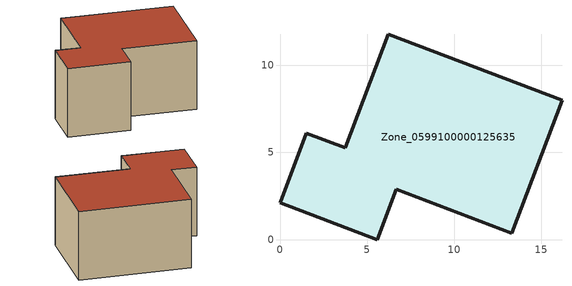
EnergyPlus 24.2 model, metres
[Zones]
Zone_0599100000125635
 floor ground (C_G): 5.6,0 0,2.12 1.51,6.11 3.75,5.26 6.22,11.78 16.2,8 13.3,0.37 6.69,2.88 z0
 wall outside (C_F): 0,2.12 5.6,0 6.69,2.88 13.3,0.37 16.2,8 6.22,11.78 3.75,5.26 1.51,6.11 0,2.12 z0:6.82
 roof outside (C_R): 16.2,8 6.22,11.78 3.75,5.26 1.51,6.11 0,2.12 5.6,0 6.69,2.88 13.3,0.37 z6.82
[BUILDING]
Pand.0599100000125635: North Axis=0; Terrain=City; Loads Convergence Tolerance Value=0.04; Temperature Convergence Tolerance Value=0.4; Solar Distribution=FullExterior; Maximum Number of Warmup Days=25; Minimum Number of Warmup Days=1
[Site:Location]
Rotterdam.The.Hague.AP_ZH_NLD Design_Conditions: Latitude=51.96; Longitude=4.45; Time Zone=1; Elevation=-4.5
[SITE:GROUNDTEMPERATURE:BUILDINGSURFACE]
18, 18, 18, 18, 18, 18, 18, 18, 18, 18, 18, 18
[MATERIAL] Thermal Absorptance=0.9; Solar Absorptance=0.7; Visible Absorptance=0.7
Name | Roughness | Thickness | Conductivity | Density | Specific Heat
G.D.1975-1991 | MediumSmooth | 0.15 | 0.288461 | 540 | 1210
F.D.1975-1991 | Rough | 0.3 | 0.230769 | 1920 | 840
R.D.1975-1991 | MediumRough | 0.2 | 0.153846 | 1500 | 1000
[CONSTRUCTION]
C_G: G.D.1975-1991
C_F: F.D.1975-1991
C_R: R.D.1975-1991
[ZONE]
Zone_0599100000125635: Type=1; Multiplier=1; Ceiling Height=Autocalculate; Volume=Autocalculate; Floor Area=autocalculate; Part of Total Floor Area=Yes
[ZONEINFILTRATION:DESIGNFLOWRATE]
Infil_Zone_0599100000125635: Zone or ZoneList or Space or SpaceList=Zone_0599100000125635; Schedule=AlwaysOn; Design Flow Rate Calculation Method=Flow/Area; Flow Rate per Floor Area=0.0042; Constant Term Coefficient=1; Temperature Term Coefficient=0; Velocity Term Coefficient=0; Velocity Squared Term Coefficient=0
[HVACTEMPLATE:ZONE:IDEALLOADSAIRSYSTEM]
Zone_0599100000125635: Maximum Heating Supply Air Temperature=50; Minimum Cooling Supply Air Temperature=13; Maximum Heating Supply Air Humidity Ratio=0.0156; Minimum Cooling Supply Air Humidity Ratio=0.0077; Heating Limit=NoLimit; Cooling Limit=NoLimit; Dehumidification Control Type=ConstantSensibleHeatRatio; Cooling Sensible Heat Ratio=0.7; Dehumidification Setpoint=60; Humidification Control Type=None; Humidification Setpoint=30; Outdoor Air Method=None; Outdoor Air Flow Rate per Person=0.00944; Outdoor Air Flow Rate per Zone Floor Area=0; Outdoor Air Flow Rate per Zone=0; Demand Controlled Ventilation Type=None; Outdoor Air Economizer Type=NoEconomizer; Heat Recovery Type=None; Sensible Heat Recovery Effectiveness=0.7; Latent Heat Recovery Effectiveness=0.65
[ZONECONTROL:THERMOSTAT]
ThermostatControl_Zone_0599100000125635: Zone or ZoneList=Zone_0599100000125635; Control Type Schedule=DualSetpointControlType; Control 1=Thermostat_Zone_0599100000125635; Temperature Difference Between Cutout And Setpoint=0
[THERMOSTATSETPOINT:DUALSETPOINT]
Thermostat_Zone_0599100000125635: Heating Setpoint Temperature Schedule=HeatingSetpoint_Zone_0599100000125635; Cooling Setpoint Temperature Schedule=CoolingSetpoint_Zone_0599100000125635
[SCHEDULE:COMPACT]
HeatingSetpoint_Zone_0599100000125635: Through: 12/31, For: AllDays, Until: 24:00, 21
CoolingSetpoint_Zone_0599100000125635: Through: 12/31, For: AllDays, Until: 24:00, 24
DualSetpointControlType: Through: 12/31, For: AllDays, Until: 24:00, 4
AlwaysOn: Through: 12/31, For: AllDays, Until: 24:00, 1
